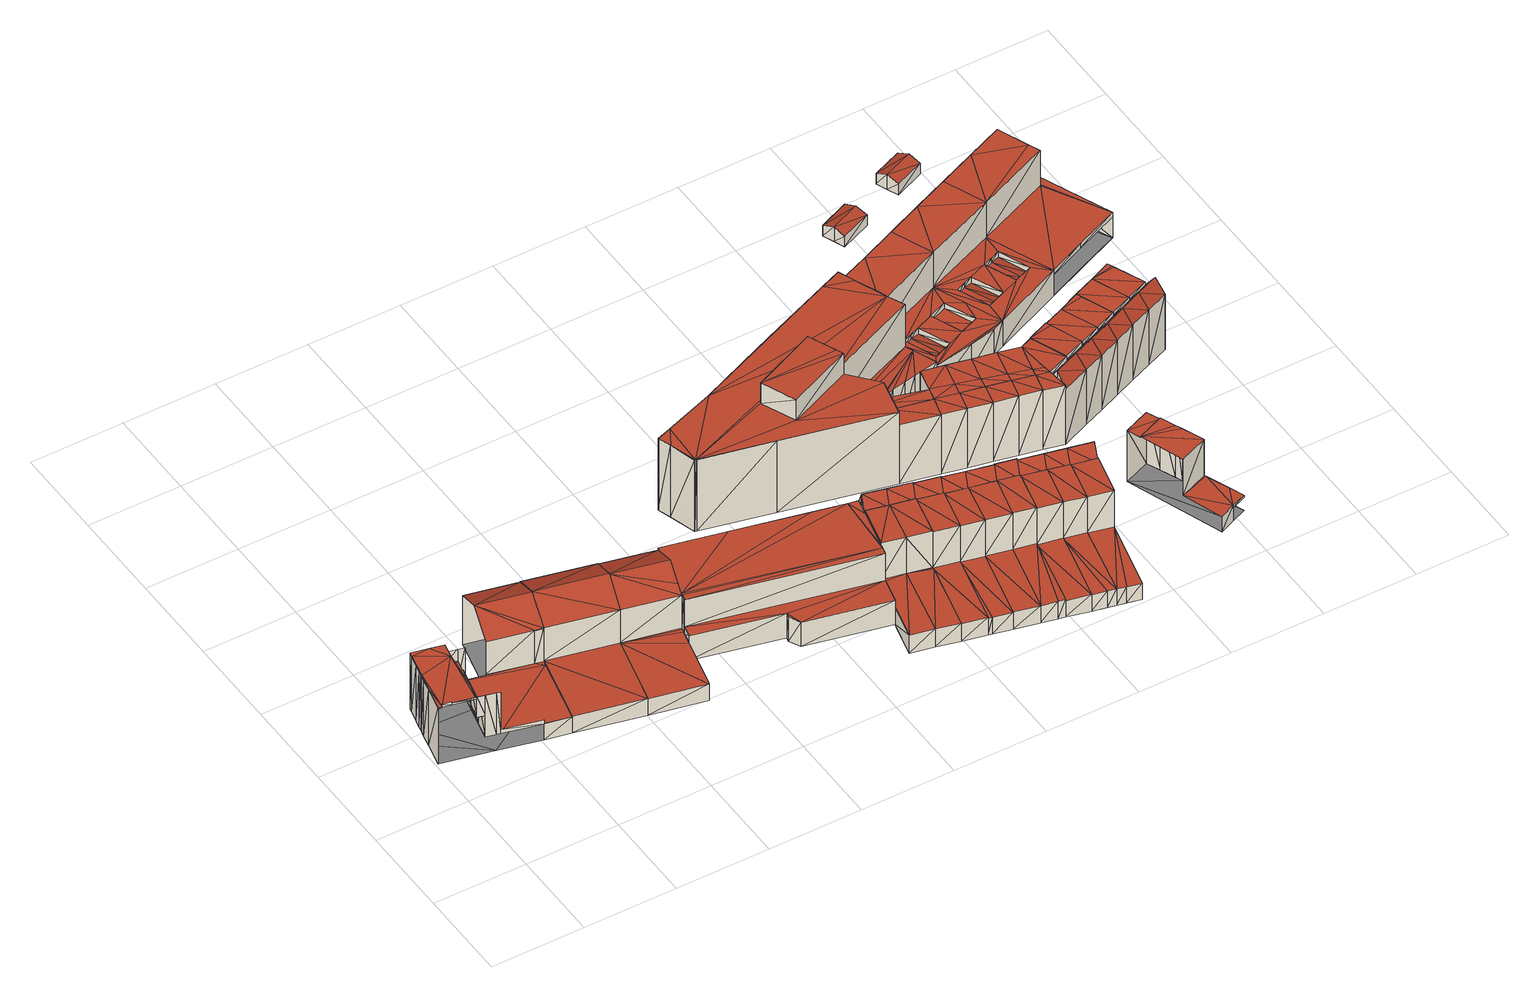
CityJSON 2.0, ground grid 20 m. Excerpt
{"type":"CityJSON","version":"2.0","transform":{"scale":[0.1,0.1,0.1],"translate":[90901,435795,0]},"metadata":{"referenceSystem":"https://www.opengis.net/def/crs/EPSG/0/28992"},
"CityObjects":{
"building1":{"type":"Building","attributes":{"TerrainHeight":0.56,"bron_tex":"UltraCAM-X 10cm juni 2008","voll_tex":"complete","bron_geo":"Lidar 15-30 punten - nov. 2008","status":"1"},"geometry":[{"type":"MultiSurface","lod":"2","boundaries":[[[0,1,2]],[[2,3,4]],[[4,5,6]],[[6,7,8]],[[8,9,10]],[[10,11,12]],[[12,13,14]],[[14,15,0]],[[0,2,4]],[[4,6,8]],[[8,10,12]],[[12,14,0]],[[0,4,8]],[[8,12,0]],[[16,17,18]],[[18,19,16]],[[20,21,22]],[[23,24,20]],[[20,22,23]],[[25,26,27]],[[28,29,30]],[[31,32,33]],[[33,34,35]],[[35,36,25]],[[25,27,28]],[[28,30,31]],[[31,33,35]],[[35,25,28]],[[28,31,35]],[[37,38,39]],[[39,40,41]],[[41,37,39]],[[42,43,44]],[[45,46,47]],[[48,49,50]],[[50,51,52]],[[53,54,55]],[[55,56,57]],[[57,58,59]],[[59,48,50]],[[50,52,53]],[[53,55,57]],[[57,59,50]],[[50,53,57]],[[33,32,60]],[[60,61,33]],[[38,41,62]],[[62,47,38]],[[35,63,45]],[[45,62,35]],[[11,12,64]],[[64,65,11]],[[66,42,65]],[[65,64,66]],[[29,28,67]],[[67,68,29]],[[69,70,68]],[[68,67,69]],[[26,25,20]],[[20,24,26]],[[71,72,32]],[[32,31,71]],[[73,71,31]],[[31,30,73]],[[52,51,30]],[[30,29,52]],[[36,35,41]],[[41,40,36]],[[55,54,13]],[[13,14,55]],[[56,55,14]],[[14,15,56]],[[74,56,15]],[[15,0,74]],[[57,74,0]],[[0,1,57]],[[75,57,1]],[[1,2,75]],[[58,75,2]],[[2,3,58]],[[76,58,3]],[[3,4,76]],[[59,76,4]],[[4,5,59]],[[47,46,6]],[[6,7,47]],[[39,38,7]],[[7,8,39]],[[18,17,8]],[[8,9,18]],[[22,21,9]],[[9,10,22]],[[77,78,12]],[[12,13,77]],[[40,39,17]],[[17,16,40]],[[25,36,16]],[[16,19,25]],[[21,20,19]],[[19,18,21]],[[10,11,42]],[[42,44,10]],[[27,26,79]],[[79,43,27]],[[24,22,44]],[[44,79,24]],[[80,81,82]],[[82,42,80]],[[81,83,79]],[[79,82,81]],[[83,84,43]],[[43,79,83]],[[28,27,43]],[[43,85,28]],[[84,86,85]],[[85,43,84]]],"semantics":{"surfaces":[{"type":"RoofSurface"},{"type":"GroundSurface"},{"type":"WallSurface"}],"values":[0,0,0,0,0,0,0,0,0,0,0,0,0,0,0,0,0,0,0,0,0,0,0,0,0,0,0,0,0,0,0,0,0,0,1,1,1,1,1,1,1,1,1,1,2,2,2,2,2,2,2,2,2,2,2,2,2,2,2,2,2,2,2,2,2,2,2,2,2,2,2,2,2,2,2,2,2,2,2,2,2,2,2,2,2,2,2,2,2,2,2,2,2,2,2,2,2,2,2,2,2,2,2,2,2,2,2,2,2,2,2,2,2,2,2,2]}}]},
"building2":{"type":"Building","attributes":{"TerrainHeight":0.4,"bron_tex":"UltraCAM-X 10cm juni 2008","voll_tex":"complete","bron_geo":"Lidar 15-30 punten - nov. 2008","status":"1"},"geometry":[{"type":"MultiSurface","lod":"2","boundaries":[[[87,88,89]],[[89,90,91]],[[91,87,89]],[[92,93,89]],[[89,88,92]],[[48,94,95]],[[95,49,48]],[[61,60,87]],[[87,91,61]],[[96,97,91]],[[91,90,96]],[[95,94,93]],[[93,92,95]],[[34,33,97]],[[97,96,34]]],"semantics":{"surfaces":[{"type":"RoofSurface"},{"type":"GroundSurface"},{"type":"WallSurface"}],"values":[0,0,0,0,0,1,1,2,2,2,2,2,2,2,2]}}]},
"building3":{"type":"Building","attributes":{"TerrainHeight":0.39,"bron_tex":"UltraCAM-X 10cm juni 2008","voll_tex":"complete","bron_geo":"Lidar 15-30 punten - nov. 2008","status":"1"},"geometry":[{"type":"MultiSurface","lod":"2","boundaries":[[[98,99,100]],[[100,101,102]],[[102,98,100]],[[103,104,105]],[[103,105,87]],[[106,107,105]],[[105,104,106]],[[108,109,95]],[[95,49,50]],[[50,51,108]],[[108,95,50]],[[87,105,88]],[[103,110,104]],[[100,99,103]],[[103,87,100]],[[92,88,105]],[[105,107,92]],[[109,95,107]],[[107,106,109]],[[110,111,106]],[[106,104,110]],[[71,73,102]],[[102,101,71]],[[72,71,101]],[[101,100,72]],[[112,113,99]],[[99,98,112]],[[51,108,98]],[[98,102,51]]],"semantics":{"surfaces":[{"type":"RoofSurface"},{"type":"GroundSurface"},{"type":"WallSurface"}],"values":[0,0,0,0,0,0,0,1,1,1,1,2,2,2,2,2,2,2,2,2,2,2,2,2,2,2,2,2,2]}}]},
"building4":{"type":"Building","attributes":{"TerrainHeight":0.4,"bron_tex":"UltraCAM-X 10cm juni 2008","voll_tex":"complete","bron_geo":"Lidar 15-30 punten - nov. 2008","status":"1"},"geometry":[{"type":"MultiSurface","lod":"2","boundaries":[[[113,114,115]],[[116,117,118]],[[113,115,116]],[[113,116,118]],[[113,118,119]],[[113,119,112]],[[120,121,110]],[[110,103,122]],[[122,120,110]],[[123,111,110]],[[110,121,123]],[[108,109,124]],[[125,126,108]],[[108,124,127]],[[127,125,108]],[[128,129,121]],[[121,120,128]],[[130,131,120]],[[120,122,130]],[[113,114,122]],[[122,103,113]],[[124,109,111]],[[111,123,124]],[[129,124,123]],[[123,121,129]],[[117,118,132]],[[132,133,117]],[[134,135,133]],[[133,132,134]],[[136,137,114]],[[114,115,136]],[[126,125,118]],[[118,119,126]],[[108,126,119]],[[119,112,108]],[[116,117,138]],[[138,139,116]],[[115,116,139]],[[139,140,115]]],"semantics":{"surfaces":[{"type":"RoofSurface"},{"type":"GroundSurface"},{"type":"WallSurface"}],"values":[0,0,0,0,0,0,0,0,0,0,0,1,1,1,1,2,2,2,2,2,2,2,2,2,2,2,2,2,2,2,2,2,2,2,2,2,2,2,2]}}]},
"building5":{"type":"Building","attributes":{"TerrainHeight":0.46,"bron_tex":"UltraCAM-X 10cm juni 2008","voll_tex":"complete","bron_geo":"Lidar 15-30 punten - nov. 2008","status":"1"},"geometry":[{"type":"MultiSurface","lod":"2","boundaries":[[[140,139,138]],[[138,141,142]],[[143,144,145]],[[146,147,148]],[[140,138,142]],[[149,143,145]],[[150,146,148]],[[148,140,142]],[[142,149,145]],[[145,150,148]],[[148,142,145]],[[151,152,153]],[[153,154,155]],[[155,134,135]],[[151,153,155]],[[155,135,151]],[[156,157,158]],[[158,159,160]],[[160,161,162]],[[163,125,127]],[[127,124,164]],[[156,158,160]],[[160,162,163]],[[163,127,164]],[[164,156,160]],[[160,163,164]],[[158,165,166]],[[166,167,158]],[[165,168,169]],[[169,166,165]],[[170,128,131]],[[131,130,170]],[[161,160,152]],[[152,153,161]],[[162,161,153]],[[153,154,162]],[[163,162,154]],[[154,155,163]],[[125,163,155]],[[155,134,125]],[[137,136,140]],[[140,148,137]],[[124,170,148]],[[148,147,124]],[[164,124,147]],[[147,146,164]],[[156,164,146]],[[146,150,156]],[[145,150,156]],[[156,157,145]],[[158,157,145]],[[145,144,158]],[[168,158,144]],[[144,143,168]],[[135,151,141]],[[141,138,135]],[[143,149,171]],[[171,172,143]]],"semantics":{"surfaces":[{"type":"RoofSurface"},{"type":"GroundSurface"},{"type":"WallSurface"}],"values":[0,0,0,0,0,0,0,0,0,0,0,0,0,0,0,0,1,1,1,1,1,1,1,1,1,1,2,2,2,2,2,2,2,2,2,2,2,2,2,2,2,2,2,2,2,2,2,2,2,2,2,2,2,2,2,2,2,2]}}]},
"building6":{"type":"Building","attributes":{"TerrainHeight":0.37,"bron_tex":"UltraCAM-X 10cm juni 2008","voll_tex":"complete","bron_geo":"Lidar 15-30 punten - nov. 2008","status":"1"},"geometry":[{"type":"MultiSurface","lod":"2","boundaries":[[[173,174,175]],[[176,177,178]],[[178,173,175]],[[176,178,175]],[[176,175,179]],[[180,149,142]],[[181,182,183]],[[183,184,181]],[[185,183,182]],[[182,143,185]],[[186,187,188]],[[188,189,190]],[[190,186,188]],[[159,158,191]],[[191,192,193]],[[193,160,159]],[[159,191,193]],[[167,166,182]],[[182,181,167]],[[184,181,158]],[[158,191,184]],[[166,169,143]],[[143,182,166]],[[151,152,194]],[[194,195,151]],[[174,173,195]],[[195,194,174]],[[178,177,180]],[[180,142,178]],[[173,178,142]],[[142,141,173]],[[149,180,188]],[[188,187,149]],[[172,171,187]],[[187,186,172]],[[185,143,186]],[[186,190,185]],[[177,176,189]],[[189,188,177]],[[160,193,175]],[[175,174,160]],[[193,192,179]],[[179,175,193]]],"semantics":{"surfaces":[{"type":"RoofSurface"},{"type":"GroundSurface"},{"type":"WallSurface"}],"values":[0,0,0,0,0,0,0,0,0,0,0,0,0,1,1,1,1,2,2,2,2,2,2,2,2,2,2,2,2,2,2,2,2,2,2,2,2,2,2,2,2,2,2]}}]},
"building7":{"type":"Building","attributes":{"TerrainHeight":0.37,"bron_tex":"UltraCAM-X 10cm juni 2008","voll_tex":"complete","bron_geo":"Lidar 15-30 punten - nov. 2008","status":"1"},"geometry":[{"type":"MultiSurface","lod":"2","boundaries":[[[196,197,176]],[[198,196,176]],[[198,176,179]],[[198,179,199]],[[200,184,183]],[[200,183,201]],[[200,201,202]],[[203,201,183]],[[183,185,203]],[[204,205,190]],[[190,189,204]],[[206,192,191]],[[191,207,208]],[[209,206,191]],[[191,208,209]],[[210,191,184]],[[184,200,210]],[[207,210,200]],[[200,202,207]],[[211,212,202]],[[202,201,211]],[[213,211,201]],[[201,203,213]],[[203,185,190]],[[190,205,203]],[[214,215,205]],[[205,204,214]],[[189,204,197]],[[197,176,189]],[[216,217,197]],[[197,196,216]],[[218,216,196]],[[196,198,218]],[[219,218,198]],[[198,199,219]],[[192,206,199]],[[199,179,192]]],"semantics":{"surfaces":[{"type":"RoofSurface"},{"type":"GroundSurface"},{"type":"WallSurface"}],"values":[0,0,0,0,0,0,0,0,0,0,0,1,1,1,1,2,2,2,2,2,2,2,2,2,2,2,2,2,2,2,2,2,2,2,2,2,2]}}]},
"building8":{"type":"Building","attributes":{"TerrainHeight":0.54,"bron_tex":"UltraCAM-X 10cm juni 2008","voll_tex":"complete","bron_geo":"Lidar 15-30 punten - nov. 2008","status":"1"},"geometry":[{"type":"MultiSurface","lod":"2","boundaries":[[[220,221,217]],[[216,218,219]],[[220,217,216]],[[216,219,220]],[[222,212,211]],[[211,223,224]],[[224,222,211]],[[225,223,211]],[[211,213,225]],[[226,227,215]],[[215,214,226]],[[228,229,207]],[[208,209,206]],[[228,207,208]],[[208,206,228]],[[230,207,212]],[[212,222,230]],[[224,222,230]],[[230,229,224]],[[231,232,224]],[[224,223,231]],[[233,231,223]],[[223,225,233]],[[225,213,215]],[[215,227,225]],[[234,235,227]],[[227,226,234]],[[217,221,226]],[[226,214,217]],[[236,237,221]],[[221,220,236]],[[206,228,220]],[[220,219,206]]],"semantics":{"surfaces":[{"type":"RoofSurface"},{"type":"GroundSurface"},{"type":"WallSurface"}],"values":[0,0,0,0,0,0,0,0,0,0,0,1,1,1,1,2,2,2,2,2,2,2,2,2,2,2,2,2,2,2,2,2,2]}}]},
"building9":{"type":"Building","attributes":{"TerrainHeight":0.7,"bron_tex":"UltraCAM-X 10cm juni 2008","voll_tex":"complete","bron_geo":"Lidar 15-30 punten - nov. 2008","status":"1"},"geometry":[{"type":"MultiSurface","lod":"2","boundaries":[[[238,239,237]],[[240,238,237]],[[240,237,236]],[[232,231,241]],[[241,242,232]],[[243,241,231]],[[231,233,243]],[[244,245,235]],[[235,234,244]],[[228,229,246]],[[246,247,228]],[[242,232,229]],[[229,246,242]],[[243,233,235]],[[235,245,243]],[[237,239,244]],[[244,234,237]],[[248,247,238]],[[238,240,248]],[[228,248,240]],[[240,236,228]]],"semantics":{"surfaces":[{"type":"RoofSurface"},{"type":"GroundSurface"},{"type":"WallSurface"}],"values":[0,0,0,0,0,0,0,0,0,1,1,2,2,2,2,2,2,2,2,2,2]}}]},
"building10":{"type":"Building","attributes":{"TerrainHeight":0.67,"bron_tex":"UltraCAM-X 10cm juni 2008","voll_tex":"complete","bron_geo":"Lidar 15-30 punten - nov. 2008","status":"1"},"geometry":[{"type":"MultiSurface","lod":"2","boundaries":[[[249,250,251]],[[251,252,249]],[[242,241,253]],[[253,254,242]],[[255,253,241]],[[241,243,255]],[[256,257,245]],[[245,244,256]],[[247,246,258]],[[258,259,247]],[[258,246,242]],[[242,254,258]],[[255,243,245]],[[245,257,255]],[[251,250,256]],[[256,244,251]],[[239,238,252]],[[252,251,239]],[[247,259,249]],[[249,252,247]]],"semantics":{"surfaces":[{"type":"RoofSurface"},{"type":"GroundSurface"},{"type":"WallSurface"}],"values":[0,0,0,0,0,0,0,0,1,1,2,2,2,2,2,2,2,2,2,2]}}]},
"building11":{"type":"Building","attributes":{"TerrainHeight":0.25,"bron_tex":"UltraCAM-X 10cm juni 2008","voll_tex":"complete","bron_geo":"Lidar 15-30 punten - nov. 2008","status":"1"},"geometry":[{"type":"MultiSurface","lod":"2","boundaries":[[[260,261,262]],[[262,263,264]],[[264,260,262]],[[265,266,267]],[[267,268,269]],[[270,271,272]],[[273,274,275]],[[275,276,277]],[[278,279,280]],[[280,281,282]],[[282,283,284]],[[284,285,286]],[[265,267,269]],[[269,270,272]],[[273,275,277]],[[287,278,280]],[[280,282,284]],[[284,286,288]],[[265,269,272]],[[273,277,287]],[[287,280,284]],[[289,265,272]],[[287,284,288]],[[288,289,272]],[[273,287,288]],[[272,273,288]],[[290,291,292]],[[292,293,294]],[[294,295,296]],[[296,297,298]],[[299,290,292]],[[292,294,296]],[[296,298,300]],[[301,299,292]],[[292,296,300]],[[302,301,292]],[[292,300,302]],[[303,304,305]],[[305,306,307]],[[308,309,310]],[[311,312,313]],[[313,314,315]],[[316,303,305]],[[305,307,317]],[[317,308,310]],[[310,311,313]],[[315,316,305]],[[305,317,310]],[[310,313,315]],[[315,305,310]],[[288,289,262]],[[262,261,288]],[[286,288,261]],[[261,260,286]],[[296,295,260]],[[260,264,296]],[[265,266,264]],[[264,263,265]],[[289,265,263]],[[263,262,289]],[[318,309,276]],[[276,277,318]],[[308,318,277]],[[277,287,308]],[[317,308,287]],[[287,278,317]],[[307,317,278]],[[278,279,307]],[[319,307,279]],[[279,280,319]],[[306,319,280]],[[280,281,306]],[[320,321,281]],[[281,282,320]],[[322,323,282]],[[282,283,322]],[[324,322,283]],[[283,284,324]],[[325,326,284]],[[284,285,325]],[[295,294,285]],[[285,286,295]],[[297,296,266]],[[266,267,297]],[[314,327,267]],[[267,268,314]],[[328,329,268]],[[268,269,328]],[[330,313,269]],[[269,270,330]],[[312,330,270]],[[270,271,312]],[[311,312,271]],[[271,272,311]],[[331,311,272]],[[272,273,331]],[[310,331,273]],[[273,274,310]],[[332,310,274]],[[274,275,332]],[[309,332,275]],[[275,276,309]],[[333,334,294]],[[294,293,333]],[[305,335,293]],[[293,292,305]],[[304,305,292]],[[292,291,304]],[[303,304,291]],[[291,290,303]],[[336,303,290]],[[290,299,336]],[[316,336,299]],[[299,301,316]],[[337,316,301]],[[301,302,337]],[[315,337,302]],[[302,300,315]],[[338,315,300]],[[300,298,338]],[[327,338,298]],[[298,297,327]]],"semantics":{"surfaces":[{"type":"RoofSurface"},{"type":"GroundSurface"},{"type":"WallSurface"}],"values":[0,0,0,0,0,0,0,0,0,0,0,0,0,0,0,0,0,0,0,0,0,0,0,0,0,0,0,0,0,0,0,0,0,0,0,0,0,1,1,1,1,1,1,1,1,1,1,1,1,1,2,2,2,2,2,2,2,2,2,2,2,2,2,2,2,2,2,2,2,2,2,2,2,2,2,2,2,2,2,2,2,2,2,2,2,2,2,2,2,2,2,2,2,2,2,2,2,2,2,2,2,2,2,2,2,2,2,2,2,2,2,2,2,2,2,2,2,2,2,2,2,2]}}]},
"building12":{"type":"Building","attributes":{"TerrainHeight":0.63,"bron_tex":"UltraCAM-X 10cm juni 2008","voll_tex":"complete","bron_geo":"Lidar 15-30 punten - nov. 2008","status":"1"},"geometry":[{"type":"MultiSurface","lod":"2","boundaries":[[[339,250,249]],[[339,249,340]],[[339,340,341]],[[342,343,344]],[[344,345,346]],[[346,342,344]],[[347,342,346]],[[346,348,347]],[[349,350,351]],[[351,352,349]],[[259,258,353]],[[353,354,259]],[[254,253,346]],[[346,345,254]],[[355,258,345]],[[345,344,355]],[[353,355,344]],[[344,343,353]],[[356,357,343]],[[343,342,356]],[[253,255,348]],[[348,346,253]],[[358,356,342]],[[342,347,358]],[[257,256,352]],[[352,351,257]],[[347,348,351]],[[351,350,347]],[[359,360,350]],[[350,349,359]],[[250,339,349]],[[349,352,250]],[[361,362,339]],[[339,341,361]],[[363,354,341]],[[341,340,363]],[[259,363,340]],[[340,249,259]]],"semantics":{"surfaces":[{"type":"RoofSurface"},{"type":"GroundSurface"},{"type":"WallSurface"}],"values":[0,0,0,0,0,0,0,0,0,0,1,1,2,2,2,2,2,2,2,2,2,2,2,2,2,2,2,2,2,2,2,2,2,2,2,2,2,2]}}]},
"building13":{"type":"Building","attributes":{"TerrainHeight":0.85,"bron_tex":"UltraCAM-X 10cm juni 2008","voll_tex":"complete","bron_geo":"Lidar 15-30 punten - nov. 2008","status":"1"},"geometry":[{"type":"MultiSurface","lod":"2","boundaries":[[[364,365,362]],[[362,361,364]],[[366,357,356]],[[356,367,368]],[[368,366,356]],[[369,367,356]],[[356,358,369]],[[370,371,360]],[[360,359,370]],[[354,353,372]],[[372,373,354]],[[374,353,357]],[[357,366,374]],[[372,374,366]],[[366,368,372]],[[367,369,375]],[[369,358,360]],[[360,371,369]],[[362,365,370]],[[370,359,362]],[[376,377,365]],[[365,364,376]],[[354,373,364]],[[364,361,354]]],"semantics":{"surfaces":[{"type":"RoofSurface"},{"type":"GroundSurface"},{"type":"WallSurface"}],"values":[0,0,0,0,0,0,0,0,0,1,1,2,2,2,2,2,2,2,2,2,2,2,2,2]}}]},
"building14":{"type":"Building","attributes":{"TerrainHeight":0.83,"bron_tex":"UltraCAM-X 10cm juni 2008","voll_tex":"complete","bron_geo":"Lidar 15-30 punten - nov. 2008","status":"1"},"geometry":[{"type":"MultiSurface","lod":"2","boundaries":[[[378,329,328]],[[379,380,381]],[[381,382,383]],[[383,379,381]],[[384,385,386]],[[386,387,384]],[[314,388,389]],[[389,390,313]],[[313,314,389]],[[391,314,329]],[[329,378,391]],[[313,391,378]],[[378,328,313]],[[314,391,382]],[[382,381,314]],[[388,314,381]],[[381,380,388]],[[389,388,380]],[[380,379,389]],[[392,389,379]],[[379,383,392]],[[391,313,387]],[[387,386,391]],[[383,382,386]],[[386,385,383]],[[313,390,384]],[[384,387,313]]],"semantics":{"surfaces":[{"type":"RoofSurface"},{"type":"GroundSurface"},{"type":"WallSurface"}],"values":[0,0,0,0,0,0,1,1,1,2,2,2,2,2,2,2,2,2,2,2,2,2,2,2,2,2,2]}}]},
"building15":{"type":"Building","attributes":{"TerrainHeight":0.87,"bron_tex":"UltraCAM-X 10cm juni 2008","voll_tex":"complete","bron_geo":"Lidar 15-30 punten - nov. 2008","status":"1"},"geometry":[{"type":"MultiSurface","lod":"2","boundaries":[[[377,393,394]],[[377,394,395]],[[377,395,376]],[[368,367,396]],[[396,397,368]],[[398,396,367]],[[367,375,398]],[[399,400,371]],[[371,370,399]],[[373,372,401]],[[401,402,373]],[[401,372,368]],[[368,397,401]],[[398,375,371]],[[371,400,398]],[[403,404,400]],[[400,399,403]],[[377,393,399]],[[399,370,377]],[[405,406,393]],[[393,394,405]],[[407,402,394]],[[394,395,407]],[[373,407,395]],[[395,376,373]]],"semantics":{"surfaces":[{"type":"RoofSurface"},{"type":"GroundSurface"},{"type":"WallSurface"}],"values":[0,0,0,0,0,0,0,0,0,1,1,2,2,2,2,2,2,2,2,2,2,2,2,2,2]}}]},
"building16":{"type":"Building","attributes":{"TerrainHeight":0.93,"bron_tex":"UltraCAM-X 10cm juni 2008","voll_tex":"complete","bron_geo":"Lidar 15-30 punten - nov. 2008","status":"1"},"geometry":[{"type":"MultiSurface","lod":"2","boundaries":[[[405,406,408]],[[409,405,408]],[[409,408,410]],[[411,397,396]],[[411,396,412]],[[411,412,413]],[[414,412,396]],[[396,398,414]],[[415,416,404]],[[404,403,415]],[[402,401,417]],[[417,418,402]],[[419,401,397]],[[397,411,419]],[[417,419,411]],[[411,413,417]],[[414,398,404]],[[404,416,414]],[[406,408,415]],[[415,403,406]],[[420,418,410]],[[410,409,420]],[[402,420,409]],[[409,405,402]]],"semantics":{"surfaces":[{"type":"RoofSurface"},{"type":"GroundSurface"},{"type":"WallSurface"}],"values":[0,0,0,0,0,0,0,0,0,0,1,1,2,2,2,2,2,2,2,2,2,2,2,2]}}]},
"building17":{"type":"Building","attributes":{"TerrainHeight":0.67,"bron_tex":"UltraCAM-X 10cm juni 2008","voll_tex":"complete","bron_geo":"Lidar 15-30 punten - nov. 2008","status":"1"},"geometry":[{"type":"MultiSurface","lod":"2","boundaries":[[[421,422,385]],[[385,423,421]],[[424,425,422]],[[422,421,424]],[[426,427,428]],[[428,429,426]],[[430,390,389]],[[389,431,432]],[[432,430,389]],[[389,392,385]],[[385,422,389]],[[431,389,422]],[[422,425,431]],[[432,431,425]],[[425,424,432]],[[385,384,429]],[[429,428,385]],[[423,385,428]],[[428,427,423]],[[390,430,426]],[[426,429,390]]],"semantics":{"surfaces":[{"type":"RoofSurface"},{"type":"GroundSurface"},{"type":"WallSurface"}],"values":[0,0,0,0,0,0,1,1,1,2,2,2,2,2,2,2,2,2,2,2,2]}}]},
"building18":{"type":"Building","attributes":{"TerrainHeight":0.69,"bron_tex":"UltraCAM-X 10cm juni 2008","voll_tex":"complete","bron_geo":"Lidar 15-30 punten - nov. 2008","status":"1"},"geometry":[{"type":"MultiSurface","lod":"2","boundaries":[[[433,434,421]],[[421,423,433]],[[434,435,424]],[[424,421,434]],[[436,437,427]],[[427,426,436]],[[438,430,432]],[[432,439,438]],[[439,432,424]],[[424,435,439]],[[433,423,427]],[[427,437,433]],[[430,438,436]],[[436,426,430]]],"semantics":{"surfaces":[{"type":"RoofSurface"},{"type":"GroundSurface"},{"type":"WallSurface"}],"values":[0,0,0,0,0,0,1,1,2,2,2,2,2,2]}}]},
"building19":{"type":"Building","attributes":{"TerrainHeight":0.71,"bron_tex":"UltraCAM-X 10cm juni 2008","voll_tex":"complete","bron_geo":"Lidar 15-30 punten - nov. 2008","status":"1"},"geometry":[{"type":"MultiSurface","lod":"2","boundaries":[[[440,441,434]],[[434,433,440]],[[441,442,435]],[[435,434,441]],[[443,444,437]],[[437,436,443]],[[445,438,439]],[[439,446,445]],[[446,439,435]],[[435,442,446]],[[440,433,437]],[[437,444,440]],[[438,445,443]],[[443,436,438]]],"semantics":{"surfaces":[{"type":"RoofSurface"},{"type":"GroundSurface"},{"type":"WallSurface"}],"values":[0,0,0,0,0,0,1,1,2,2,2,2,2,2]}}]},
"building20":{"type":"Building","attributes":{"TerrainHeight":0.73,"bron_tex":"UltraCAM-X 10cm juni 2008","voll_tex":"complete","bron_geo":"Lidar 15-30 punten - nov. 2008","status":"1"},"geometry":[{"type":"MultiSurface","lod":"2","boundaries":[[[447,448,442]],[[442,441,447]],[[449,447,441]],[[441,440,449]],[[450,451,444]],[[444,443,450]],[[452,445,446]],[[446,453,452]],[[453,446,442]],[[442,448,453]],[[454,455,448]],[[448,447,454]],[[456,454,447]],[[447,449,456]],[[449,440,444]],[[444,451,449]],[[457,449,451]],[[451,450,457]],[[445,452,450]],[[450,443,445]]],"semantics":{"surfaces":[{"type":"RoofSurface"},{"type":"GroundSurface"},{"type":"WallSurface"}],"values":[0,0,0,0,0,0,1,1,2,2,2,2,2,2,2,2,2,2,2,2]}}]},
"building21":{"type":"Building","attributes":{"TerrainHeight":0.46,"bron_tex":"UltraCAM-X 10cm juni 2008","voll_tex":"complete","bron_geo":"Lidar 15-30 punten - nov. 2008","status":"1"},"geometry":[{"type":"MultiSurface","lod":"2","boundaries":[[[458,459,460]],[[460,461,458]],[[462,463,464]],[[464,465,466]],[[466,462,464]],[[467,468,469]],[[469,470,467]],[[470,469,471]],[[471,472,470]],[[473,474,475]],[[475,476,477]],[[478,479,480]],[[481,477,476]],[[482,483,484]],[[484,473,475]],[[475,477,485]],[[481,476,486]],[[484,475,485]],[[480,481,486]],[[485,480,479]],[[478,480,486]],[[485,479,487]],[[478,486,482]],[[484,485,487]],[[488,478,482]],[[484,487,488]],[[488,482,484]],[[489,490,491]],[[491,306,305]],[[305,304,492]],[[492,493,494]],[[494,489,491]],[[491,305,492]],[[492,494,491]],[[323,306,321]],[[321,320,323]],[[495,324,326]],[[326,325,495]],[[335,495,334]],[[334,333,335]],[[491,306,463]],[[463,464,491]],[[490,491,464]],[[464,465,490]],[[482,486,466]],[[466,462,482]],[[306,322,462]],[[462,463,306]],[[493,494,475]],[[475,474,493]],[[492,493,474]],[[474,473,492]],[[304,492,473]],[[473,484,304]],[[496,497,484]],[[484,483,496]],[[322,305,483]],[[483,482,322]],[[472,471,478]],[[478,488,472]],[[467,470,498]],[[498,487,467]],[[470,472,488]],[[488,498,470]],[[468,467,487]],[[487,479,468]],[[469,468,479]],[[479,499,469]],[[471,469,499]],[[499,478,471]],[[461,460,480]],[[480,485,461]],[[458,461,485]],[[485,477,458]],[[459,458,477]],[[477,481,459]],[[460,459,481]],[[481,480,460]]],"semantics":{"surfaces":[{"type":"RoofSurface"},{"type":"GroundSurface"},{"type":"WallSurface"}],"values":[0,0,0,0,0,0,0,0,0,0,0,0,0,0,0,0,0,0,0,0,0,0,0,0,0,0,0,1,1,1,1,1,1,1,2,2,2,2,2,2,2,2,2,2,2,2,2,2,2,2,2,2,2,2,2,2,2,2,2,2,2,2,2,2,2,2,2,2,2,2,2,2,2,2,2,2,2,2]}}]},
"building22":{"type":"Building","attributes":{"TerrainHeight":0.78,"bron_tex":"UltraCAM-X 10cm juni 2008","voll_tex":"complete","bron_geo":"Lidar 15-30 punten - nov. 2008","status":"1"},"geometry":[{"type":"MultiSurface","lod":"2","boundaries":[[[500,501,454]],[[454,456,500]],[[455,454,501]],[[502,503,455]],[[455,500,502]],[[504,505,449]],[[449,457,504]],[[506,507,508]],[[508,509,506]],[[507,510,511]],[[511,508,507]],[[512,452,453]],[[453,513,514]],[[514,512,453]],[[513,453,455]],[[455,503,513]],[[511,510,502]],[[502,500,511]],[[500,456,449]],[[449,505,500]],[[505,515,511]],[[516,504,509]],[[452,512,504]],[[504,457,452]],[[512,514,506]],[[506,509,512]],[[516,508,517]],[[508,515,517]]],"semantics":{"surfaces":[{"type":"RoofSurface"},{"type":"GroundSurface"},{"type":"WallSurface"}],"values":[0,0,0,0,0,0,0,0,0,0,0,1,1,1,2,2,2,2,2,2,2,2,2,2,2,2,2,2]}}]},
"building23":{"type":"Building","attributes":{"TerrainHeight":1.53,"bron_tex":"UltraCAM-X 10cm juni 2008","voll_tex":"complete","bron_geo":"Lidar 15-30 punten - nov. 2008","status":"1"},"geometry":[{"type":"MultiSurface","lod":"2","boundaries":[[[518,519,520]],[[520,521,518]],[[522,523,524]],[[524,525,526]],[[526,527,528]],[[528,529,522]],[[522,524,526]],[[526,528,522]],[[530,531,532]],[[532,533,534]],[[535,530,532]],[[532,534,535]],[[536,537,538]],[[538,539,540]],[[541,542,543]],[[543,536,538]],[[538,540,541]],[[541,543,538]],[[518,521,532]],[[532,531,518]],[[537,544,531]],[[531,530,537]],[[538,537,530]],[[530,535,538]],[[545,538,535]],[[535,534,545]],[[524,523,534]],[[534,533,524]],[[546,545,523]],[[523,522,546]],[[547,546,522]],[[522,529,547]],[[539,547,529]],[[529,528,539]],[[548,549,527]],[[527,526,548]],[[542,541,526]],[[526,525,542]],[[536,543,520]],[[520,519,536]],[[544,536,519]],[[519,518,544]]],"semantics":{"surfaces":[{"type":"RoofSurface"},{"type":"GroundSurface"},{"type":"WallSurface"}],"values":[0,0,0,0,0,0,0,0,0,0,0,0,1,1,1,1,1,1,2,2,2,2,2,2,2,2,2,2,2,2,2,2,2,2,2,2,2,2,2,2,2,2]}}]},
"building24":{"type":"Building","attributes":{"TerrainHeight":0.74,"bron_tex":"UltraCAM-X 10cm juni 2008","voll_tex":"complete","bron_geo":"Lidar 15-30 punten - nov. 2008","status":"1"},"geometry":[{"type":"MultiSurface","lod":"2","boundaries":[[[550,551,552]],[[552,553,554]],[[554,550,552]],[[555,507,556]],[[555,556,557]],[[558,556,507]],[[507,506,558]],[[514,513,559]],[[560,561,514]],[[514,559,560]],[[559,513,552]],[[552,551,559]],[[562,563,551]],[[551,550,562]],[[564,560,550]],[[550,554,564]],[[555,557,554]],[[554,553,555]],[[503,502,553]],[[553,552,503]],[[556,565,557]],[[507,555,510]],[[514,561,558]],[[558,506,514]]],"semantics":{"surfaces":[{"type":"RoofSurface"},{"type":"GroundSurface"},{"type":"WallSurface"}],"values":[0,0,0,0,0,0,0,1,1,1,2,2,2,2,2,2,2,2,2,2,2,2,2,2]}}]},
"building25":{"type":"Building","attributes":{"TerrainHeight":0.78,"bron_tex":"UltraCAM-X 10cm juni 2008","voll_tex":"complete","bron_geo":"Lidar 15-30 punten - nov. 2008","status":"1"},"geometry":[{"type":"MultiSurface","lod":"2","boundaries":[[[566,567,563]],[[563,562,568]],[[568,566,563]],[[565,556,569]],[[565,569,570]],[[571,569,556]],[[556,558,571]],[[560,559,572]],[[572,573,561]],[[561,560,572]],[[561,573,571]],[[571,558,561]],[[572,559,563]],[[563,567,572]],[[574,572,567]],[[567,566,574]],[[565,570,566]],[[566,568,565]],[[560,564,568]],[[568,562,560]]],"semantics":{"surfaces":[{"type":"RoofSurface"},{"type":"GroundSurface"},{"type":"WallSurface"}],"values":[0,0,0,0,0,0,0,1,1,1,2,2,2,2,2,2,2,2,2,2]}}]},
"building26":{"type":"Building","attributes":{"TerrainHeight":0.23,"bron_tex":"UltraCAM-X 10cm juni 2008","voll_tex":"complete","bron_geo":"Lidar 15-30 punten - nov. 2008","status":"1"},"geometry":[{"type":"MultiSurface","lod":"2","boundaries":[[[575,576,577]],[[577,578,575]],[[579,575,578]],[[578,580,579]],[[581,582,583]],[[583,584,581]],[[581,584,577]],[[577,576,581]],[[585,581,576]],[[576,575,585]],[[584,586,578]],[[578,577,584]],[[582,585,575]],[[575,579,582]],[[583,582,579]],[[579,580,583]],[[586,583,580]],[[580,578,586]]],"semantics":{"surfaces":[{"type":"RoofSurface"},{"type":"GroundSurface"},{"type":"WallSurface"}],"values":[0,0,0,0,1,1,2,2,2,2,2,2,2,2,2,2,2,2]}}]},
"building27":{"type":"Building","attributes":{"TerrainHeight":0.76,"bron_tex":"UltraCAM-X 10cm juni 2008","voll_tex":"complete","bron_geo":"Lidar 15-30 punten - nov. 2008","status":"1"},"geometry":[{"type":"MultiSurface","lod":"2","boundaries":[[[587,588,567]],[[567,566,589]],[[589,587,567]],[[590,591,569]],[[569,571,590]],[[591,592,570]],[[570,569,591]],[[573,572,593]],[[594,595,573]],[[573,593,594]],[[593,572,567]],[[567,588,593]],[[594,593,588]],[[588,587,594]],[[596,594,587]],[[587,589,596]],[[570,592,589]],[[589,566,570]],[[572,574,566]],[[566,567,572]],[[573,595,590]],[[590,571,573]]],"semantics":{"surfaces":[{"type":"RoofSurface"},{"type":"GroundSurface"},{"type":"WallSurface"}],"values":[0,0,0,0,0,0,0,1,1,1,2,2,2,2,2,2,2,2,2,2,2,2]}}]},
"building28":{"type":"Building","attributes":{"TerrainHeight":0.46,"bron_tex":"UltraCAM-X 10cm juni 2008","voll_tex":"complete","bron_geo":"Lidar 15-30 punten - nov. 2008","status":"1"},"geometry":[{"type":"MultiSurface","lod":"2","boundaries":[[[466,465,597]],[[597,598,599]],[[599,466,597]],[[600,601,602]],[[603,602,601]],[[486,476,475]],[[600,602,604]],[[603,601,486]],[[475,600,604]],[[605,603,606]],[[607,606,603]],[[475,604,605]],[[605,606,608]],[[607,603,486]],[[475,605,608]],[[609,607,486]],[[486,475,608]],[[608,609,486]],[[610,611,612]],[[612,613,610]],[[614,615,611]],[[611,610,614]],[[616,617,618]],[[618,619,616]],[[620,621,617]],[[617,616,620]],[[622,623,624]],[[624,490,489]],[[489,494,622]],[[622,624,489]],[[597,465,490]],[[490,624,597]],[[623,624,597]],[[597,598,623]],[[486,601,599]],[[599,466,486]],[[494,622,600]],[[600,475,494]],[[619,618,609]],[[609,608,619]],[[616,619,608]],[[608,625,616]],[[620,616,625]],[[625,606,620]],[[621,620,606]],[[606,607,621]],[[618,617,626]],[[626,609,618]],[[617,621,607]],[[607,626,617]],[[613,612,603]],[[603,605,613]],[[614,610,627]],[[627,604,614]],[[610,613,605]],[[605,627,610]],[[615,614,604]],[[604,602,615]],[[611,615,602]],[[602,628,611]],[[612,611,628]],[[628,603,612]]],"semantics":{"surfaces":[{"type":"RoofSurface"},{"type":"GroundSurface"},{"type":"WallSurface"}],"values":[0,0,0,0,0,0,0,0,0,0,0,0,0,0,0,0,0,0,0,0,0,0,0,0,0,0,1,1,1,1,2,2,2,2,2,2,2,2,2,2,2,2,2,2,2,2,2,2,2,2,2,2,2,2,2,2,2,2,2,2,2,2]}}]},
"building29":{"type":"Building","attributes":{"TerrainHeight":0.69,"bron_tex":"UltraCAM-X 10cm juni 2008","voll_tex":"complete","bron_geo":"Lidar 15-30 punten - nov. 2008","status":"1"},"geometry":[{"type":"MultiSurface","lod":"2","boundaries":[[[629,630,588]],[[588,589,629]],[[631,632,633]],[[633,634,631]],[[635,633,632]],[[635,632,636]],[[594,593,637]],[[637,638,595]],[[595,594,637]],[[632,631,639]],[[595,638,631]],[[631,634,595]],[[591,590,634]],[[634,633,591]],[[592,591,633]],[[633,635,592]],[[637,593,588]],[[588,630,637]],[[640,637,630]],[[630,629,640]],[[635,636,629]],[[629,589,635]],[[593,596,589]],[[589,588,593]]],"semantics":{"surfaces":[{"type":"RoofSurface"},{"type":"GroundSurface"},{"type":"WallSurface"}],"values":[0,0,0,0,0,0,1,1,1,2,2,2,2,2,2,2,2,2,2,2,2,2,2,2]}}]},
"building30":{"type":"Building","attributes":{"TerrainHeight":0.71,"bron_tex":"UltraCAM-X 10cm juni 2008","voll_tex":"complete","bron_geo":"Lidar 15-30 punten - nov. 2008","status":"1"},"geometry":[{"type":"MultiSurface","lod":"2","boundaries":[[[641,642,630]],[[630,629,643]],[[644,641,630]],[[630,643,645]],[[645,644,630]],[[646,647,632]],[[632,639,646]],[[647,648,636]],[[636,632,647]],[[638,637,649]],[[649,650,651]],[[651,652,638]],[[638,649,651]],[[649,637,630]],[[630,642,649]],[[653,654,642]],[[642,641,653]],[[655,650,641]],[[641,644,655]],[[651,655,644]],[[644,645,651]],[[656,651,645]],[[645,643,656]],[[636,648,643]],[[643,629,636]],[[637,640,629]],[[629,630,637]],[[652,657,647]],[[647,646,652]],[[638,652,646]],[[646,639,638]],[[657,656,648]],[[648,647,657]]],"semantics":{"surfaces":[{"type":"RoofSurface"},{"type":"GroundSurface"},{"type":"WallSurface"}],"values":[0,0,0,0,0,0,0,0,0,1,1,1,1,2,2,2,2,2,2,2,2,2,2,2,2,2,2,2,2,2,2,2,2]}}]},
"building31":{"type":"Building","attributes":{"TerrainHeight":0.16,"bron_tex":"UltraCAM-X 10cm juni 2008","voll_tex":"complete","bron_geo":"Lidar 15-30 punten - nov. 2008","status":"1"},"geometry":[{"type":"MultiSurface","lod":"2","boundaries":[[[658,659,660]],[[660,661,658]],[[659,662,663]],[[663,660,659]],[[664,665,666]],[[666,667,664]],[[665,668,659]],[[659,658,665]],[[666,665,658]],[[658,661,666]],[[669,666,661]],[[661,660,669]],[[664,667,663]],[[663,662,664]],[[668,664,662]],[[662,659,668]],[[667,669,660]],[[660,663,667]]],"semantics":{"surfaces":[{"type":"RoofSurface"},{"type":"GroundSurface"},{"type":"WallSurface"}],"values":[0,0,0,0,1,1,2,2,2,2,2,2,2,2,2,2,2,2]}}]},
"building32":{"type":"Building","attributes":{"TerrainHeight":0.47,"bron_tex":"UltraCAM-X 10cm juni 2008","voll_tex":"complete","bron_geo":"Lidar 15-30 punten - nov. 2008","status":"1"},"geometry":[{"type":"MultiSurface","lod":"2","boundaries":[[[599,598,670]],[[670,671,672]],[[672,673,599]],[[599,670,672]],[[600,674,675]],[[675,676,677]],[[678,601,600]],[[675,677,678]],[[678,600,675]],[[679,680,681]],[[681,682,622]],[[622,623,683]],[[683,684,679]],[[679,681,622]],[[622,683,679]],[[683,623,598]],[[598,670,683]],[[684,683,670]],[[670,671,684]],[[685,686,671]],[[671,672,685]],[[678,677,672]],[[672,673,678]],[[601,678,673]],[[673,599,601]],[[681,680,676]],[[676,675,681]],[[687,688,675]],[[675,674,687]],[[689,687,674]],[[674,600,689]]],"semantics":{"surfaces":[{"type":"RoofSurface"},{"type":"GroundSurface"},{"type":"WallSurface"}],"values":[0,0,0,0,0,0,0,0,0,1,1,1,1,1,1,2,2,2,2,2,2,2,2,2,2,2,2,2,2,2,2]}}]}
},
"vertices":[
[27,406,140],[28,410,140],[29,417,140],[33,434,140],[39,459,140],[41,468,140],[77,460,140],[107,453,140],[100,422,140],[88,333,140],[79,298,140],[32,309,140],[14,313,140],[6,315,140],[18,367,140],[23,391,140],[123,416,98],[100,422,98],[88,333,98],[103,330,98],[103,330,94],[88,333,94],[79,298,94],[90,295,94],[95,294,94],[103,330,40],[95,294,40],[116,289,40],[124,287,40],[206,267,40],[259,256,40],[292,400,40],[294,410,40],[277,414,40],[185,435,40],[131,447,40],[123,416,40],[117,451,93],[107,453,93],[100,422,93],[123,416,93],[131,447,93],[32,309,145],[116,289,144],[79,298,145],[145,444,121],[77,460,121],[107,453,121],[185,435,0],[294,410,0],[292,400,0],[259,256,0],[206,267,0],[116,289,0],[6,315,0],[18,367,0],[23,391,0],[28,410,0],[33,434,0],[41,468,0],[294,410,122],[277,414,122],[131,447,121],[145,444,40],[14,313,147],[32,309,147],[14,313,145],[124,287,50],[206,267,50],[124,287,48],[206,267,48],[292,400,39],[294,410,39],[259,256,39],[27,406,0],[29,417,0],[39,459,0],[6,315,138],[14,313,138],[95,294,144],[32,309,143],[90,295,143],[90,295,144],[95,294,143],[116,289,142],[124,287,144],[124,287,142],
[294,410,124],[309,475,156],[199,500,156],[185,435,123],[277,414,123],[323,539,123],[214,564,123],[214,564,0],[323,539,0],[185,435,41],[277,414,41],
[402,223,42],[439,377,42],[294,410,41],[292,400,41],[259,256,41],[439,377,124],[455,441,157],[309,475,157],[470,505,124],[323,539,124],[402,223,0],[470,505,0],[455,441,156],[470,505,123],[402,223,41],[439,377,41],
[555,351,42],[554,347,42],[553,340,42],[551,333,42],[545,308,42],[519,197,42],[560,372,135],[570,414,156],[555,351,124],[584,478,123],[584,478,0],[545,308,0],[519,197,0],[553,340,0],[560,372,0],[570,414,0],[555,351,123],[560,372,134],[545,308,62],[551,333,62],[545,308,61],[551,333,61],[554,347,41],[555,351,41],[551,333,129],[553,340,129],[554,347,129],
[929,245,129],[933,260,129],[955,357,129],[963,392,129],[942,396,129],[716,448,129],[584,478,129],[555,351,129],[935,270,129],[873,411,129],[929,245,61],[917,190,61],[739,231,61],[727,255,61],[729,265,61],[873,411,0],[942,396,0],[963,392,0],[933,260,0],[917,190,0],[739,231,0],[727,255,0],[729,265,0],[716,448,0],[959,374,0],[959,374,160],[963,392,126],[955,357,0],[955,357,128],[555,351,0],[935,270,134],[955,357,134],
[929,245,44],[917,190,44],[898,111,44],[981,256,45],[934,267,44],[933,260,44],[947,100,45],[934,267,129],[963,392,127],[959,374,161],[1005,363,161],[1009,381,127],[1001,346,129],[955,357,135],[935,270,135],[934,267,135],[981,256,135],[1001,346,135],[1009,381,0],[947,100,0],[898,111,0],[917,190,62],[929,245,62],
[1031,242,45],[1031,244,45],[1030,239,45],[996,88,45],[1058,370,127],[1055,352,161],[1059,370,127],[1051,334,128],[1031,244,136],[1051,334,136],[996,88,0],[1059,370,0],[1031,242,0],[1030,239,0],[1058,370,0],[1055,352,159],[1059,370,125],[1051,334,126],[1031,244,134],[1051,334,134],[1031,242,43],[1031,244,43],[1030,239,43],[996,88,43],
[1047,76,44],[1083,232,44],[1060,369,125],[1108,340,159],[1112,357,125],[1104,322,126],[1083,232,134],[1104,322,134],[1047,76,0],[1112,357,0],[1060,369,0],[1108,340,158],[1112,357,124],[1104,322,125],[1083,232,132],[1104,322,132],[1047,76,42],[1083,232,42],
[1094,65,42],[1130,221,42],[1055,74,42],[1154,329,158],[1158,347,124],[1150,311,124],[1130,221,133],[1150,311,133],[1158,347,0],[1094,65,0],[1055,74,0],
[1146,53,43],[1183,209,43],[1130,221,43],[1094,65,43],[1209,316,158],[1213,334,124],[1205,299,124],[1183,209,133],[1205,299,133],[1213,334,0],[1146,53,0],
[1085,666,230],[1060,724,230],[920,663,230],[952,590,230],[1092,650,230],[952,590,179],[1092,650,179],[1142,592,179],[1137,570,179],[1123,508,179],[893,561,179],[741,596,179],[741,597,179],[738,597,179],[737,597,179],[720,654,179],[711,682,179],[742,693,179],[993,792,179],[1054,817,179],[1183,870,179],[1228,888,179],[1242,853,179],[1264,801,179],[1270,785,179],[1286,749,179],[1085,666,179],[851,732,179],[1060,724,179],[920,663,179],[1261,673,74],[1313,683,74],[1293,732,74],[1289,741,74],[1286,749,74],[1085,666,74],[1092,650,74],[1142,592,74],[1148,622,74],[1236,668,74],[1151,640,74],[1206,662,74],[1173,649,74],[1261,673,0],[1313,683,0],[1293,732,0],[1228,888,0],[1054,817,0],[851,732,0],[711,682,0],[737,597,0],[741,597,0],[741,596,0],[1123,508,0],[1137,570,0],[1151,640,0],[1206,662,0],[993,792,0],[742,693,0],[1183,870,0],[1242,853,177],[1228,888,177],[1264,801,0],[1242,853,0],[1270,785,0],[1286,749,177],[1270,785,177],[1142,592,0],[1123,508,173],[1137,570,173],[893,561,0],[738,597,0],[720,654,0],[1289,741,72],[1286,749,72],[1289,741,0],[1236,668,0],[1173,649,0],[1148,622,0],
[1228,198,44],[1179,45,44],[1193,42,44],[1252,307,159],[1256,325,125],[1225,332,125],[1213,334,125],[1209,316,159],[1248,289,124],[1205,299,125],[1228,198,134],[1248,289,134],[1205,299,134],[1183,209,134],[1256,325,0],[1193,42,0],[1225,332,0],[1252,307,156],[1256,325,122],[1248,289,122],[1228,198,132],[1248,289,132],[1193,42,41],[1228,198,41],[1179,45,0],
[1242,30,42],[1278,187,42],[1294,316,122],[1303,295,156],[1307,313,122],[1299,277,122],[1278,187,132],[1299,277,132],[1307,313,0],[1242,30,0],[1294,316,0],[1299,277,121],[1242,30,41],[1278,187,41],
[1133,551,173],[1221,561,147],[1155,580,147],[1137,570,147],[1133,551,147],[1214,533,147],[1203,490,148],[1214,533,148],[1133,551,148],[1123,508,148],[1155,580,0],[1221,561,0],[1203,490,0],[1133,551,0],[1214,533,0],
[1323,176,42],[1289,19,42],[1272,23,42],[1347,285,156],[1351,303,122],[1343,266,121],[1323,176,132],[1343,266,132],[1351,303,0],[1289,19,0],[1323,176,131],[1343,266,131],[1289,19,41],[1323,176,41],[1272,23,0],
[1374,164,41],[1308,15,41],[1337,8,41],[1360,301,122],[1399,273,156],[1404,291,122],[1395,254,120],[1374,164,132],[1395,254,132],[1404,291,0],[1337,8,0],[1360,301,0],[1308,15,0],
[1268,547,148],[1221,561,148],[1262,522,148],[1280,600,148],[1232,610,148],[1252,479,149],[1262,522,149],[1214,533,149],[1203,490,149],[1252,479,0],[1232,610,0],[1280,600,0],
[1311,511,148],[1316,534,148],[1329,589,148],[1301,468,149],[1311,511,149],[1301,468,0],[1329,589,0],
[1360,500,148],[1364,520,148],[1378,579,148],[1350,457,149],[1360,500,149],[1350,457,0],[1378,579,0],
[1410,507,148],[1425,568,148],[1406,489,148],[1396,447,149],[1406,489,149],[1396,447,0],[1425,568,0],[1410,507,147],[1425,568,147],[1406,489,147],[1396,447,148],
[1442,753,50],[1415,820,50],[1375,803,50],[1402,737,50],[1264,801,152],[1228,888,152],[1305,920,152],[1383,953,152],[1420,866,152],[1366,721,49],[1339,788,49],[1319,780,53],[1346,713,53],[1299,771,49],[1326,705,49],[1399,700,64],[1455,711,64],[1480,722,64],[1448,799,64],[1442,753,64],[1299,771,64],[1339,788,64],[1375,803,64],[1415,820,64],[1264,801,64],[1293,732,64],[1313,683,64],[1402,737,64],[1420,866,64],[1366,721,64],[1326,705,64],[1448,799,0],[1383,953,0],[1305,920,0],[1399,700,0],[1455,711,0],[1480,722,0],[1286,749,0],[1293,732,38],[1313,683,38],[1346,713,64],[1319,780,64],
[1434,483,147],[1432,500,147],[1482,503,147],[1451,579,147],[1439,437,148],[1434,483,148],[1499,462,137],[1490,483,167],[1436,460,167],[1439,437,137],[1482,503,136],[1434,483,136],[1439,437,0],[1451,579,0],[1499,462,0],[1435,474,148],[1438,446,148],[1436,460,148],
[1550,287,128],[1537,315,128],[1482,293,128],[1493,264,128],[1590,193,39],[1588,196,39],[1527,170,39],[1558,85,38],[1591,100,38],[1623,113,38],[1611,144,38],[1597,175,39],[1563,256,130],[1550,287,130],[1493,264,130],[1527,170,130],[1588,196,130],[1569,242,130],[1537,315,0],[1563,256,0],[1569,242,0],[1611,144,0],[1623,113,0],[1591,100,0],[1558,85,0],[1482,293,0],[1550,287,0],[1588,196,0],[1590,193,0],[1597,175,0],[1591,100,32],[1623,113,32],
[1501,589,148],[1497,599,148],[1451,579,148],[1482,503,148],[1527,522,148],[1482,503,137],[1535,501,167],[1527,522,137],[1544,481,137],[1497,599,0],[1501,589,0],[1544,481,0],[1501,589,145],[1497,599,145],[1527,522,0],[1527,522,136],
[1573,541,145],[1542,618,145],[1527,522,145],[1581,520,167],[1573,541,136],[1589,500,137],[1542,618,0],[1589,500,0],[1573,541,0],
[1431,1153,36],[1422,1177,26],[1357,1149,26],[1367,1126,36],[1441,1130,26],[1376,1103,26],[1422,1177,0],[1441,1130,0],[1376,1103,0],[1357,1149,0],[1431,1153,0],[1367,1126,0],
[1591,627,145],[1587,638,145],[1618,560,145],[1635,519,137],[1627,539,167],[1618,560,136],[1587,638,0],[1591,627,0],[1635,519,0],[1618,560,0],
[1460,986,152],[1536,1018,152],[1573,929,152],[1631,788,64],[1573,929,64],[1572,885,64],[1532,868,64],[1599,818,64],[1560,802,64],[1522,786,64],[1494,853,64],[1482,770,64],[1454,836,64],[1579,810,54],[1552,876,54],[1532,868,50],[1560,802,50],[1599,818,50],[1572,885,50],[1502,778,54],[1474,845,54],[1454,836,49],[1482,770,49],[1522,786,49],[1494,853,49],[1631,788,0],[1536,1018,0],[1460,986,0],[1502,778,64],[1474,845,64],[1579,810,64],[1552,876,64],
[1665,579,145],[1633,657,145],[1681,538,138],[1673,559,168],[1627,539,168],[1635,519,138],[1618,560,137],[1665,579,137],[1633,657,0],[1681,538,0],[1681,538,137],[1665,579,0],
[1683,667,145],[1678,677,145],[1712,599,145],[1684,664,145],[1684,663,145],[1729,558,137],[1721,579,168],[1712,599,137],[1678,677,0],[1683,667,0],[1684,663,0],[1729,558,0],[1683,667,53],[1678,677,53],[1684,664,0],[1712,599,0],[1721,579,0],
[1597,1196,27],[1587,1219,37],[1524,1193,37],[1534,1169,27],[1577,1242,27],[1514,1216,27],[1577,1242,0],[1597,1196,0],[1534,1169,0],[1514,1216,0],[1587,1219,0],[1524,1193,0],
[1616,1052,152],[1694,1085,152],[1721,1019,152],[1731,995,152],[1712,823,64],[1806,863,64],[1738,1026,64],[1721,1019,64],[1731,995,64],[1721,1019,0],[1738,1026,0],[1806,863,0],[1712,823,0],[1616,1052,0],[1694,1085,0],[1721,1019,115],[1694,1085,115],[1712,823,53],[1806,863,53],[1631,788,53]
]}
